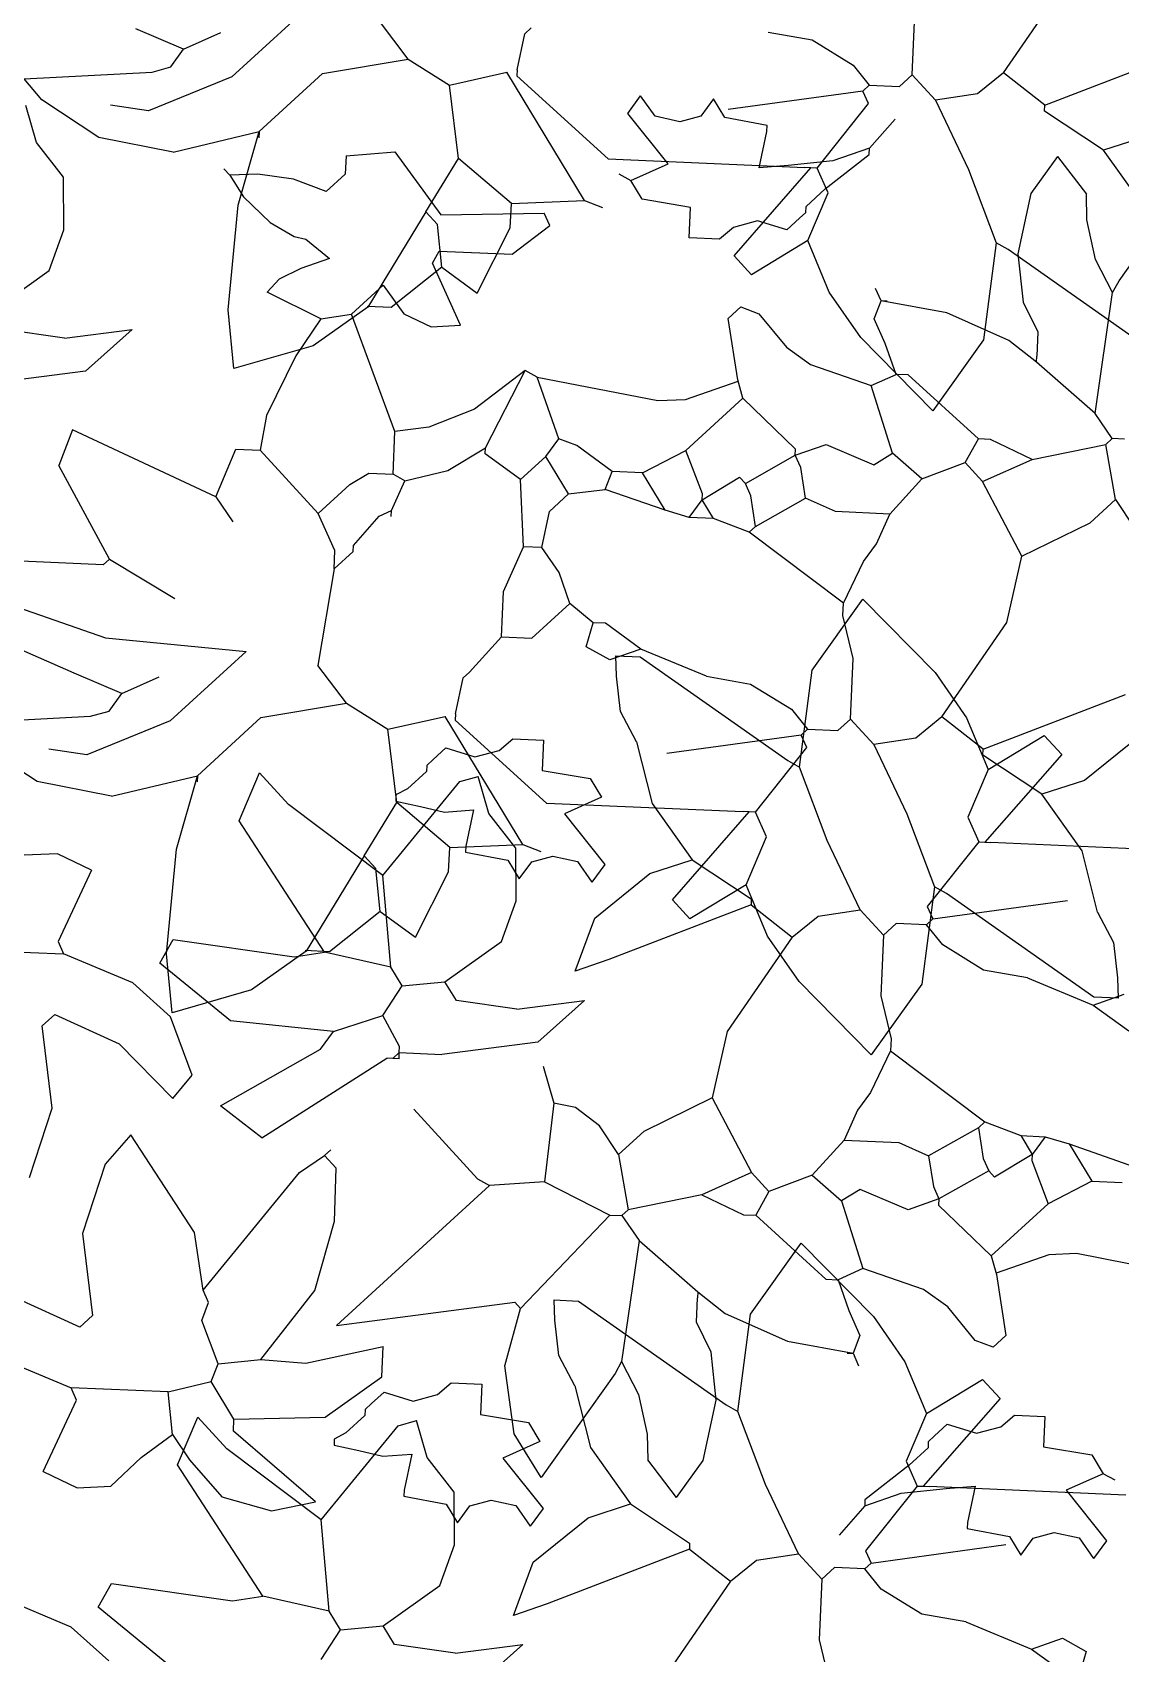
# Model space of a CAD drawing. Header units: inches. Extents: x 2960 to 8891, y 1487 to 4457.
# Drawn here: x 3197.5 to 3254.6, y 3528.1 to 3613.2 of the extents above; entities that cross this region are included whole.
import ezdxf

# ---------------------------------------------------------------- set-up
doc = ezdxf.new("R2010")
doc.units = ezdxf.units.IN
doc.header["$MEASUREMENT"] = 0
doc.layers.add('G-HEDGE', color=96, linetype='Continuous', lineweight=25)

msp = doc.modelspace()

# ---------------------------------------------------------------- linework, layer by layer
at = {"layer": 'G-HEDGE'}
for p, q in [((3248.47, 3611.096), (3251.879, 3616.054)), ((3211.946, 3614.524), (3207.956, 3610.888)), ((3217.219, 3611.819), (3215.709, 3613.801)), ((3243.677, 3610.985), (3243.816, 3614.172)), ((3205.43, 3612.333), (3202.924, 3613.4)), ((3205.43, 3612.333), (3207.384, 3613.206)), ((3222.94, 3611.251), (3223.342, 3613.149)), ((3223.342, 3613.149), (3223.674, 3613.453)), ((3236.114, 3613.23), (3238.43, 3612.824)), ((3238.43, 3612.824), (3240.571, 3611.502)), ((3204.752, 3611.405), (3205.43, 3612.333)), ((3250.631, 3609.405), (3258.098, 3612.271)), ((3197.064, 3610.783), (3203.782, 3611.129)), ((3203.782, 3611.129), (3204.752, 3611.405)), ((3212.717, 3611.058), (3217.219, 3611.819)), ((3217.219, 3611.819), (3219.394, 3610.448)), ((3219.394, 3610.448), (3222.393, 3611.127)), ((3226.472, 3604.394), (3222.393, 3611.127)), ((3222.94, 3611.251), (3222.926, 3610.932)), ((3240.571, 3611.502), (3241.419, 3610.445)), ((3248.47, 3611.096), (3247.102, 3609.988)), ((3250.631, 3609.405), (3248.47, 3611.096)), ((3197.982, 3609.673), (3197.064, 3610.783)), ((3207.956, 3610.888), (3203.593, 3609.105)), ((3209.392, 3608.011), (3212.717, 3611.058)), ((3219.865, 3606.597), (3219.394, 3610.448)), ((3222.926, 3610.932), (3227.716, 3606.574)), ((3241.087, 3610.14), (3241.419, 3610.445)), ((3241.419, 3610.445), (3243.013, 3610.376)), ((3243.013, 3610.376), (3243.677, 3610.985)), ((3244.896, 3609.655), (3243.677, 3610.985)), ((3197.709, 3607.445), (3197.155, 3609.385)), ((3200.975, 3607.7), (3197.982, 3609.673)), ((3203.593, 3609.105), (3201.592, 3609.397)), ((3228.739, 3608.965), (3229.417, 3609.893)), ((3230.179, 3608.817), (3229.417, 3609.893)), ((3233.241, 3609.727), (3232.578, 3608.827)), ((3233.836, 3608.743), (3233.241, 3609.727)), ((3241.087, 3610.14), (3234.021, 3609.172)), ((3238.676, 3606.096), (3241.378, 3609.49)), ((3241.378, 3609.49), (3241.087, 3610.14)), ((3247.102, 3609.988), (3244.896, 3609.655)), ((3244.896, 3609.655), (3246.635, 3606.016)), ((3250.617, 3609.087), (3250.631, 3609.405)), ((3230.858, 3606.319), (3228.739, 3608.965)), ((3231.475, 3608.532), (3230.179, 3608.817)), ((3232.578, 3608.827), (3231.475, 3608.532)), ((3236.053, 3608.327), (3233.836, 3608.743)), ((3241.427, 3607.135), (3242.771, 3608.672)), ((3253.72, 3607.036), (3250.617, 3609.087)), ((3204.876, 3606.931), (3200.975, 3607.7)), ((3204.876, 3606.931), (3209.392, 3608.011)), ((3208.296, 3604.156), (3209.392, 3608.011)), ((3209.392, 3608.011), (3209.378, 3607.692)), ((3235.637, 3606.11), (3236.039, 3608.008)), ((3236.039, 3608.008), (3236.053, 3608.327)), ((3255.946, 3607.76), (3253.72, 3607.036)), ((3199.121, 3605.614), (3197.709, 3607.445)), ((3213.958, 3606.737), (3216.521, 3606.944)), ((3216.521, 3606.944), (3218.931, 3603.647)), ((3239.1, 3605.002), (3241.414, 3606.816)), ((3241.427, 3607.135), (3239.51, 3606.468)), ((3241.414, 3606.816), (3241.427, 3607.135)), ((3255.825, 3604.072), (3253.72, 3607.036)), ((3207.849, 3605.727), (3207.544, 3606.059)), ((3213.958, 3606.737), (3213.916, 3605.781)), ((3218.146, 3603.799), (3219.865, 3606.597)), ((3222.635, 3604.241), (3219.865, 3606.597)), ((3227.716, 3606.574), (3238.039, 3606.124)), ((3228.905, 3605.446), (3230.858, 3606.319)), ((3234.326, 3601.497), (3238.357, 3606.11)), ((3237.155, 3606.228), (3235.637, 3606.11)), ((3239.51, 3606.468), (3237.155, 3606.228)), ((3238.357, 3606.11), (3238.039, 3606.124)), ((3238.676, 3606.096), (3238.357, 3606.11)), ((3239.258, 3604.794), (3238.676, 3606.096)), ((3246.635, 3606.016), (3248.081, 3602.174)), ((3251.304, 3606.705), (3249.905, 3604.758)), ((3251.304, 3606.705), (3252.814, 3604.724)), ((3199.147, 3602.849), (3199.121, 3605.614)), ((3209.331, 3605.784), (3207.848, 3605.727)), ((3207.848, 3605.727), (3208.575, 3604.588)), ((3211.195, 3605.518), (3209.331, 3605.784)), ((3212.918, 3604.867), (3211.195, 3605.518)), ((3213.916, 3605.781), (3212.918, 3604.867)), ((3228.281, 3605.793), (3228.905, 3605.446)), ((3229.5, 3604.463), (3228.905, 3605.446)), ((3254.531, 3600.18), (3258.416, 3605.646)), ((3208.575, 3604.588), (3209.982, 3603.237)), ((3222.635, 3604.241), (3226.472, 3604.394)), ((3226.472, 3604.394), (3227.414, 3604.033)), ((3232.035, 3604.033), (3229.5, 3604.463)), ((3238.103, 3604.088), (3239.1, 3605.002)), ((3238.191, 3602.286), (3239.258, 3604.794)), ((3249.905, 3604.758), (3249.222, 3601.589)), ((3252.844, 3603.373), (3252.814, 3604.724)), ((3207.763, 3598.651), (3208.296, 3604.156)), ((3218.146, 3603.799), (3215.098, 3598.792)), ((3218.756, 3603.134), (3218.146, 3603.799)), ((3218.931, 3603.647), (3224.36, 3603.729)), ((3222.579, 3602.967), (3222.635, 3604.241)), ((3224.652, 3603.079), (3224.36, 3603.729)), ((3231.965, 3602.44), (3232.035, 3604.033)), ((3237.756, 3603.465), (3237.091, 3602.855)), ((3237.756, 3603.465), (3238.089, 3603.769)), ((3238.089, 3603.769), (3238.103, 3604.088)), ((3198.373, 3600.713), (3199.147, 3602.849)), ((3209.982, 3603.237), (3211.24, 3602.506)), ((3218.977, 3600.89), (3218.756, 3603.134)), ((3220.833, 3599.532), (3222.579, 3602.967)), ((3222.671, 3601.569), (3224.652, 3603.079)), ((3234.287, 3602.982), (3233.559, 3602.371)), ((3235.556, 3603.327), (3234.287, 3602.982)), ((3237.091, 3602.855), (3235.556, 3603.327)), ((3253.299, 3601.297), (3252.844, 3603.373)), ((3211.24, 3602.506), (3211.851, 3602.359)), ((3211.851, 3602.359), (3213.085, 3601.348)), ((3218.5, 3601.112), (3218.847, 3601.735)), ((3218.847, 3601.735), (3222.671, 3601.569)), ((3233.559, 3602.371), (3231.965, 3602.44)), ((3238.191, 3602.286), (3235.24, 3600.5)), ((3239.319, 3599.578), (3238.191, 3602.286)), ((3248.081, 3602.174), (3247.418, 3597.075)), ((3248.705, 3601.828), (3248.081, 3602.174)), ((3256.447, 3596.384), (3248.705, 3601.828)), ((3213.085, 3601.348), (3211.577, 3600.833)), ((3218.977, 3600.89), (3216.331, 3598.77)), ((3219.955, 3597.857), (3218.5, 3601.112)), ((3218.977, 3600.89), (3220.833, 3599.532)), ((3235.24, 3600.5), (3234.326, 3601.497)), ((3249.222, 3601.589), (3249.494, 3599.063)), ((3254.185, 3599.556), (3253.299, 3601.297)), ((3195.408, 3598.608), (3198.373, 3600.713)), ((3210.439, 3600.268), (3209.815, 3599.575)), ((3211.577, 3600.833), (3210.439, 3600.268)), ((3254.185, 3599.556), (3254.531, 3600.18)), ((3212.627, 3598.176), (3209.815, 3599.575)), ((3214.234, 3598.425), (3215.897, 3599.949)), ((3215.897, 3599.949), (3216.985, 3598.447)), ((3240.974, 3597.203), (3239.319, 3599.578)), ((3242.036, 3599.128), (3241.745, 3599.779)), ((3253.27, 3593.212), (3254.185, 3599.556)), ((3208.068, 3595.566), (3207.763, 3598.651)), ((3215.098, 3598.792), (3212.225, 3596.767)), ((3212.627, 3598.176), (3214.234, 3598.425)), ((3216.519, 3592.261), (3214.234, 3598.425)), ((3216.331, 3598.77), (3215.056, 3598.826)), ((3216.985, 3598.447), (3218.421, 3597.77)), ((3234.016, 3598.201), (3234.68, 3598.811)), ((3234.68, 3598.811), (3235.622, 3598.45)), ((3235.622, 3598.45), (3237.066, 3596.691)), ((3241.676, 3598.186), (3242.036, 3599.128)), ((3242.354, 3599.114), (3242.036, 3599.128)), ((3245.488, 3598.495), (3242.036, 3599.128)), ((3248.751, 3597.039), (3245.488, 3598.495)), ((3249.494, 3599.063), (3250.265, 3597.493)), ((3199.176, 3597.166), (3196.004, 3597.624)), ((3199.176, 3597.166), (3202.73, 3597.625)), ((3202.73, 3597.625), (3200.289, 3595.428)), ((3212.627, 3598.176), (3211.318, 3596.237)), ((3218.421, 3597.77), (3219.955, 3597.857)), ((3234.513, 3594.988), (3234.016, 3598.201)), ((3242.257, 3596.884), (3241.676, 3598.186)), ((3250.265, 3597.493), (3250.209, 3596.219)), ((3212.225, 3596.767), (3208.068, 3595.566)), ((3237.066, 3596.691), (3238.335, 3595.779)), ((3244.764, 3593.352), (3240.974, 3597.203)), ((3242.825, 3595.263), (3242.257, 3596.884)), ((3247.418, 3597.075), (3244.764, 3593.352)), ((3250.195, 3595.899), (3248.751, 3597.039)), ((3211.318, 3596.237), (3209.775, 3593.11)), ((3238.335, 3595.779), (3241.523, 3594.682)), ((3250.195, 3595.899), (3250.209, 3596.219)), ((3253.27, 3593.212), (3250.195, 3595.899)), ((3200.289, 3595.428), (3195.241, 3594.785)), ((3223.363, 3595.474), (3220.695, 3593.433)), ((3221.27, 3591.415), (3223.363, 3595.474)), ((3223.985, 3595.127), (3223.363, 3595.474)), ((3223.985, 3595.127), (3230.316, 3593.893)), ((3225.121, 3591.886), (3223.985, 3595.127)), ((3231.766, 3593.952), (3234.535, 3594.917)), ((3234.791, 3594.018), (3234.513, 3594.988)), ((3241.523, 3594.682), (3242.825, 3595.263)), ((3243.463, 3595.235), (3242.825, 3595.263)), ((3247.147, 3591.883), (3243.463, 3595.235)), ((3242.645, 3591.122), (3241.523, 3594.682)), ((3220.695, 3593.433), (3218.308, 3592.493)), ((3230.316, 3593.893), (3231.766, 3593.952)), ((3231.798, 3591.276), (3234.791, 3594.018)), ((3237.547, 3591.344), (3234.791, 3594.018)), ((3254.17, 3591.896), (3253.27, 3593.212)), ((3199.605, 3592.359), (3198.884, 3590.475)), ((3207.113, 3588.84), (3199.605, 3592.359)), ((3209.775, 3593.11), (3209.454, 3591.292)), ((3218.308, 3592.493), (3216.519, 3592.261)), ((3216.422, 3590.031), (3216.519, 3592.261)), ((3224.442, 3590.957), (3225.121, 3591.886)), ((3226.063, 3591.526), (3225.121, 3591.886)), ((3227.919, 3590.167), (3226.063, 3591.526)), ((3237.533, 3591.025), (3239.153, 3591.593)), ((3239.153, 3591.593), (3241.661, 3590.526)), ((3246.454, 3590.637), (3247.147, 3591.883)), ((3247.784, 3591.855), (3247.147, 3591.883)), ((3249.973, 3590.802), (3247.784, 3591.855)), ((3249.973, 3590.802), (3253.838, 3591.591)), ((3253.838, 3591.591), (3254.17, 3591.896)), ((3254.349, 3588.696), (3253.838, 3591.591)), ((3254.807, 3591.868), (3254.17, 3591.896)), ((3207.113, 3588.84), (3208.179, 3591.348)), ((3208.179, 3591.348), (3209.454, 3591.292)), ((3212.501, 3587.966), (3209.454, 3591.292)), ((3219.303, 3590.224), (3221.27, 3591.415)), ((3221.257, 3591.096), (3221.27, 3591.415)), ((3223.113, 3589.739), (3221.257, 3591.096)), ((3223.113, 3589.739), (3224.442, 3590.957)), ((3225.633, 3588.99), (3224.442, 3590.957)), ((3229.512, 3590.098), (3231.798, 3591.276)), ((3232.657, 3589.003), (3231.798, 3591.276)), ((3234.915, 3589.543), (3237.533, 3591.025)), ((3237.533, 3591.025), (3237.547, 3591.344)), ((3237.824, 3590.374), (3237.533, 3591.025)), ((3241.661, 3590.526), (3242.645, 3591.122)), ((3244.182, 3589.778), (3242.645, 3591.122)), ((3247.368, 3589.639), (3249.973, 3590.802)), ((3201.543, 3585.571), (3198.884, 3590.475)), ((3214.163, 3589.49), (3215.147, 3590.086)), ((3215.147, 3590.086), (3216.422, 3590.031)), ((3217.045, 3589.684), (3216.422, 3590.031)), ((3217.045, 3589.684), (3219.303, 3590.224)), ((3227.559, 3589.225), (3227.919, 3590.167)), ((3229.512, 3590.098), (3227.919, 3590.167)), ((3230.704, 3588.13), (3229.512, 3590.098)), ((3232.643, 3588.685), (3234.61, 3589.875)), ((3234.61, 3589.875), (3234.915, 3589.543)), ((3238.073, 3588.767), (3237.824, 3590.374)), ((3244.182, 3589.778), (3246.454, 3590.637)), ((3247.368, 3589.639), (3246.454, 3590.637)), ((3212.501, 3587.966), (3214.163, 3589.49)), ((3216.339, 3588.119), (3217.045, 3589.684)), ((3223.278, 3586.22), (3223.113, 3589.739)), ((3224.636, 3588.076), (3225.633, 3588.99)), ((3225.633, 3588.99), (3227.559, 3589.225)), ((3230.704, 3588.13), (3227.559, 3589.225)), ((3232.643, 3588.685), (3232.657, 3589.003)), ((3235.205, 3588.892), (3234.915, 3589.543)), ((3242.506, 3587.936), (3244.182, 3589.778)), ((3249.431, 3585.719), (3247.368, 3589.639)), ((3207.113, 3588.84), (3208.013, 3587.524)), ((3215.687, 3587.828), (3216.339, 3588.119)), ((3216.325, 3587.8), (3216.339, 3588.119)), ((3231.964, 3587.757), (3230.704, 3588.13)), ((3231.964, 3587.757), (3232.643, 3588.685)), ((3233.238, 3587.701), (3232.643, 3588.685)), ((3235.455, 3587.286), (3235.205, 3588.892)), ((3235.455, 3587.286), (3238.073, 3588.767)), ((3239.638, 3588.061), (3238.073, 3588.767)), ((3253.02, 3587.477), (3254.349, 3588.696)), ((3254.349, 3588.696), (3255.339, 3587.193)), ((3213.374, 3586.013), (3212.501, 3587.966)), ((3214.344, 3586.291), (3215.687, 3587.828)), ((3224.234, 3586.178), (3224.636, 3588.076)), ((3233.238, 3587.701), (3231.964, 3587.757)), ((3235.122, 3586.98), (3233.238, 3587.701)), ((3235.122, 3586.98), (3235.455, 3587.286)), ((3242.506, 3587.936), (3239.638, 3588.061)), ((3241.799, 3586.37), (3242.506, 3587.936)), ((3249.431, 3585.719), (3253.02, 3587.477)), ((3240.067, 3583.254), (3235.122, 3586.98)), ((3201.543, 3585.571), (3201.211, 3585.267)), ((3201.543, 3585.571), (3204.965, 3583.507)), ((3213.332, 3585.057), (3213.374, 3586.013)), ((3213.332, 3585.057), (3214.33, 3585.971)), ((3214.33, 3585.971), (3214.344, 3586.291)), ((3222.213, 3583.876), (3223.278, 3586.22)), ((3224.234, 3586.178), (3223.278, 3586.22)), ((3225.134, 3584.863), (3224.234, 3586.178)), ((3241.12, 3585.442), (3241.799, 3586.37)), ((3248.642, 3582.241), (3249.431, 3585.719)), ((3201.211, 3585.267), (3196.114, 3585.489)), ((3213.332, 3585.057), (3212.472, 3579.988)), ((3225.702, 3583.241), (3225.134, 3584.863)), ((3240.067, 3583.254), (3241.12, 3585.442)), ((3222.114, 3581.483), (3222.213, 3583.876)), ((3195.965, 3583.307), (3201.338, 3581.44)), ((3223.707, 3581.413), (3225.702, 3583.241)), ((3226.935, 3582.23), (3225.702, 3583.241)), ((3238.426, 3579.74), (3241.08, 3583.463)), ((3240.04, 3582.616), (3240.067, 3583.254)), ((3241.08, 3583.463), (3244.87, 3579.612)), ((3226.561, 3580.97), (3226.935, 3582.23)), ((3227.572, 3582.202), (3226.935, 3582.23)), ((3229.428, 3580.845), (3227.572, 3582.202)), ((3240.579, 3580.359), (3240.04, 3582.616)), ((3245.233, 3577.283), (3248.642, 3582.241)), ((3199.687, 3579.588), (3195.614, 3581.362)), ((3201.338, 3581.44), (3208.709, 3580.711)), ((3220.437, 3579.64), (3222.114, 3581.483)), ((3222.114, 3581.483), (3223.707, 3581.413)), ((3208.709, 3580.711), (3204.719, 3577.075)), ((3227.807, 3580.277), (3226.561, 3580.97)), ((3229.428, 3580.845), (3227.807, 3580.277)), ((3228.122, 3580.487), (3229.397, 3580.431)), ((3228.151, 3579.42), (3228.122, 3580.487)), ((3229.397, 3580.431), (3237.139, 3574.987)), ((3232.877, 3579.417), (3229.428, 3580.845)), ((3202.193, 3578.521), (3199.687, 3579.588)), ((3213.982, 3578.007), (3212.472, 3579.988)), ((3220.105, 3579.336), (3220.437, 3579.64)), ((3237.763, 3574.641), (3238.426, 3579.74)), ((3240.44, 3577.172), (3240.579, 3580.359)), ((3244.87, 3579.612), (3246.525, 3577.237)), ((3202.193, 3578.521), (3204.147, 3579.393)), ((3219.703, 3577.438), (3220.105, 3579.336)), ((3228.363, 3577.568), (3228.151, 3579.42)), ((3232.877, 3579.417), (3235.193, 3579.011)), ((3235.193, 3579.011), (3237.334, 3577.689)), ((3201.515, 3577.593), (3202.193, 3578.521)), ((3209.48, 3577.245), (3213.982, 3578.007)), ((3213.982, 3578.007), (3216.157, 3576.635)), ((3247.394, 3575.592), (3254.861, 3578.458)), ((3193.827, 3576.97), (3200.545, 3577.316)), ((3204.719, 3577.075), (3200.356, 3575.292)), ((3200.545, 3577.316), (3201.515, 3577.593)), ((3206.155, 3574.198), (3209.48, 3577.245)), ((3216.157, 3576.635), (3219.156, 3577.314)), ((3223.235, 3570.581), (3219.156, 3577.314)), ((3219.703, 3577.438), (3219.69, 3577.119)), ((3219.69, 3577.119), (3224.479, 3572.761)), ((3229.202, 3575.972), (3228.363, 3577.568)), ((3237.334, 3577.689), (3238.182, 3576.633)), ((3239.776, 3576.563), (3240.44, 3577.172)), ((3241.659, 3575.842), (3240.44, 3577.172)), ((3245.233, 3577.283), (3243.865, 3576.176)), ((3247.394, 3575.592), (3245.233, 3577.283)), ((3246.525, 3577.237), (3247.653, 3574.529)), ((3216.628, 3572.784), (3216.157, 3576.635)), ((3237.85, 3576.327), (3230.785, 3575.359)), ((3237.85, 3576.327), (3238.182, 3576.633)), ((3238.141, 3575.677), (3237.85, 3576.327)), ((3238.182, 3576.633), (3239.776, 3576.563)), ((3243.865, 3576.176), (3241.659, 3575.842)), ((3247.653, 3574.529), (3250.604, 3576.315)), ((3250.604, 3576.315), (3251.518, 3575.318)), ((3255.596, 3576.278), (3252.709, 3573.947)), ((3197.738, 3573.887), (3194.745, 3575.86)), ((3200.356, 3575.292), (3198.355, 3575.584)), ((3218.522, 3575.045), (3219.186, 3575.654)), ((3219.186, 3575.654), (3220.721, 3575.183)), ((3220.721, 3575.183), (3221.991, 3575.527)), ((3221.991, 3575.527), (3222.719, 3576.139)), ((3222.719, 3576.139), (3224.312, 3576.07)), ((3224.312, 3576.07), (3224.243, 3574.476)), ((3229.202, 3575.972), (3230.019, 3572.743)), ((3235.439, 3572.283), (3238.141, 3575.677)), ((3241.659, 3575.842), (3243.398, 3572.203)), ((3247.381, 3575.274), (3247.394, 3575.592)), ((3218.189, 3574.74), (3218.175, 3574.422)), ((3218.522, 3575.045), (3218.189, 3574.74)), ((3224.243, 3574.476), (3226.777, 3574.047)), ((3237.139, 3574.987), (3237.763, 3574.641)), ((3239.209, 3570.799), (3237.763, 3574.641)), ((3247.653, 3574.529), (3246.586, 3572.021)), ((3250.483, 3573.223), (3247.381, 3575.274)), ((3251.518, 3575.318), (3247.487, 3570.705)), ((3201.639, 3573.118), (3197.738, 3573.887)), ((3201.639, 3573.118), (3206.155, 3574.198)), ((3205.059, 3570.343), (3206.155, 3574.198)), ((3206.155, 3574.198), (3206.141, 3573.879)), ((3208.346, 3571.836), (3209.413, 3574.344)), ((3210.936, 3572.681), (3209.413, 3574.344)), ((3215.881, 3568.954), (3219.927, 3573.885)), ((3218.175, 3574.422), (3217.177, 3573.508)), ((3219.927, 3573.885), (3220.896, 3574.162)), ((3221.45, 3572.222), (3220.896, 3574.162)), ((3226.777, 3574.047), (3227.373, 3573.063)), ((3252.709, 3573.947), (3250.483, 3573.223)), ((3214.909, 3569.986), (3216.628, 3572.784)), ((3216.576, 3573.189), (3216.562, 3572.869)), ((3216.562, 3572.869), (3217.858, 3572.586)), ((3217.177, 3573.508), (3216.576, 3573.189)), ((3219.398, 3570.428), (3216.628, 3572.784)), ((3227.373, 3573.063), (3225.42, 3572.191)), ((3252.588, 3570.259), (3250.483, 3573.223)), ((3215.881, 3568.954), (3210.936, 3572.681)), ((3217.858, 3572.586), (3219.123, 3572.282)), ((3219.123, 3572.282), (3220.64, 3572.399)), ((3220.64, 3572.399), (3220.239, 3570.501)), ((3222.862, 3570.392), (3221.45, 3572.222)), ((3224.479, 3572.761), (3234.802, 3572.311)), ((3225.42, 3572.191), (3227.538, 3569.544)), ((3230.019, 3572.743), (3232.124, 3569.779)), ((3231.089, 3567.684), (3235.12, 3572.297)), ((3235.12, 3572.297), (3234.802, 3572.311)), ((3235.439, 3572.283), (3235.12, 3572.297)), ((3236.021, 3570.981), (3235.439, 3572.283)), ((3243.398, 3572.203), (3244.844, 3568.361)), ((3246.586, 3572.021), (3247.168, 3570.719)), ((3212.833, 3564.937), (3208.346, 3571.836)), ((3204.526, 3564.838), (3205.059, 3570.343)), ((3219.342, 3569.154), (3219.398, 3570.428)), ((3219.398, 3570.428), (3223.235, 3570.581)), ((3220.239, 3570.501), (3220.225, 3570.182)), ((3222.888, 3567.626), (3222.862, 3570.392)), ((3223.235, 3570.581), (3224.177, 3570.22)), ((3234.954, 3568.474), (3236.021, 3570.981)), ((3240.948, 3567.16), (3239.209, 3570.799)), ((3247.168, 3570.719), (3244.466, 3567.325)), ((3247.168, 3570.719), (3247.487, 3570.705)), ((3247.487, 3570.705), (3247.805, 3570.691)), ((3258.128, 3570.241), (3247.805, 3570.691)), ((3253.405, 3567.03), (3252.588, 3570.259)), ((3198.817, 3570.095), (3197.055, 3570.018)), ((3200.603, 3569.247), (3198.817, 3570.095)), ((3214.909, 3569.986), (3211.861, 3564.979)), ((3215.519, 3569.321), (3214.909, 3569.986)), ((3220.225, 3570.182), (3222.441, 3569.767)), ((3222.441, 3569.767), (3223.037, 3568.783)), ((3223.037, 3568.783), (3223.699, 3569.683)), ((3223.699, 3569.683), (3224.802, 3569.977)), ((3224.802, 3569.977), (3226.099, 3569.692)), ((3226.099, 3569.692), (3226.86, 3568.616)), ((3227.538, 3569.544), (3226.86, 3568.616)), ((3229.898, 3569.055), (3232.124, 3569.779)), ((3232.124, 3569.779), (3235.227, 3567.728)), ((3200.603, 3569.247), (3198.843, 3565.493)), ((3215.74, 3567.077), (3215.519, 3569.321)), ((3216.309, 3564.147), (3215.881, 3568.954)), ((3217.596, 3565.719), (3219.342, 3569.154)), ((3227.011, 3566.724), (3229.898, 3569.055)), ((3232.003, 3566.687), (3231.089, 3567.684)), ((3234.954, 3568.474), (3232.003, 3566.687)), ((3236.082, 3565.765), (3234.954, 3568.474)), ((3235.227, 3567.728), (3235.213, 3567.41)), ((3244.844, 3568.361), (3244.181, 3563.262)), ((3245.468, 3568.015), (3244.844, 3568.361)), ((3253.21, 3562.571), (3245.468, 3568.015)), ((3215.74, 3567.077), (3213.094, 3564.957)), ((3215.74, 3567.077), (3217.596, 3565.719)), ((3222.114, 3565.49), (3222.888, 3567.626)), ((3235.213, 3567.41), (3227.746, 3564.544)), ((3235.213, 3567.41), (3237.374, 3565.719)), ((3237.374, 3565.719), (3238.742, 3566.827)), ((3238.742, 3566.827), (3240.948, 3567.16)), ((3240.948, 3567.16), (3242.167, 3565.83)), ((3244.466, 3567.325), (3244.757, 3566.675)), ((3244.757, 3566.675), (3251.822, 3567.643)), ((3253.405, 3567.03), (3254.244, 3565.434)), ((3225.99, 3563.928), (3227.011, 3566.724)), ((3242.831, 3566.439), (3242.167, 3565.83)), ((3244.425, 3566.37), (3242.831, 3566.439)), ((3244.757, 3566.675), (3244.425, 3566.37)), ((3245.273, 3565.313), (3244.425, 3566.37)), ((3198.843, 3565.493), (3199.133, 3564.842)), ((3204.189, 3564.356), (3204.881, 3565.603)), ((3204.881, 3565.603), (3211.226, 3564.688)), ((3219.149, 3563.385), (3222.114, 3565.49)), ((3237.374, 3565.719), (3233.965, 3560.761)), ((3237.737, 3563.39), (3236.082, 3565.765)), ((3242.167, 3565.83), (3242.028, 3562.643)), ((3247.414, 3563.991), (3245.273, 3565.313)), ((3254.244, 3565.434), (3254.456, 3563.582)), ((3194.036, 3565.065), (3199.133, 3564.842)), ((3202.773, 3563.319), (3199.133, 3564.842)), ((3207.887, 3561.322), (3204.189, 3564.356)), ((3204.831, 3561.753), (3204.526, 3564.838)), ((3211.861, 3564.979), (3208.988, 3562.954)), ((3211.226, 3564.688), (3212.833, 3564.937)), ((3213.094, 3564.957), (3211.819, 3565.013)), ((3216.309, 3564.147), (3212.833, 3564.937)), ((3227.746, 3564.544), (3225.99, 3563.928)), ((3216.905, 3563.163), (3216.309, 3564.147)), ((3249.73, 3563.585), (3247.414, 3563.991)), ((3249.73, 3563.585), (3253.179, 3562.157)), ((3254.456, 3563.582), (3254.485, 3562.515)), ((3204.748, 3561.544), (3202.773, 3563.319)), ((3208.988, 3562.954), (3204.831, 3561.753)), ((3215.88, 3561.612), (3216.905, 3563.163)), ((3216.905, 3563.163), (3219.149, 3563.385)), ((3219.745, 3562.402), (3219.149, 3563.385)), ((3241.527, 3559.539), (3237.737, 3563.39)), ((3244.181, 3563.262), (3241.527, 3559.539)), ((3242.028, 3562.643), (3242.567, 3560.386)), ((3253.179, 3562.157), (3254.8, 3562.725)), ((3254.485, 3562.515), (3253.21, 3562.571)), ((3222.917, 3561.943), (3219.745, 3562.402)), ((3222.917, 3561.943), (3226.471, 3562.402)), ((3226.471, 3562.402), (3224.03, 3560.205)), ((3253.179, 3562.157), (3255.035, 3560.8)), ((3198.676, 3561.67), (3198.011, 3561.061)), ((3198.529, 3556.747), (3198.011, 3561.061)), ((3198.676, 3561.67), (3202.047, 3560.126)), ((3205.879, 3558.483), (3204.748, 3561.544)), ((3213.289, 3560.768), (3207.887, 3561.322)), ((3213.289, 3560.768), (3215.88, 3561.612)), ((3216.766, 3559.977), (3215.88, 3561.612)), ((3202.047, 3560.126), (3204.868, 3557.25)), ((3212.611, 3559.84), (3213.289, 3560.768)), ((3224.03, 3560.205), (3218.982, 3559.562)), ((3233.965, 3560.761), (3233.176, 3557.284)), ((3242.567, 3560.386), (3242.54, 3559.748)), ((3207.374, 3556.875), (3212.611, 3559.84)), ((3209.535, 3555.186), (3216.101, 3559.368)), ((3216.42, 3559.354), (3216.101, 3559.368)), ((3216.42, 3559.354), (3216.752, 3559.659)), ((3216.738, 3559.34), (3216.42, 3559.354)), ((3216.738, 3559.34), (3216.752, 3559.659)), ((3216.752, 3559.659), (3216.766, 3559.977)), ((3216.752, 3559.659), (3218.982, 3559.562)), ((3242.54, 3559.748), (3241.487, 3557.56)), ((3242.54, 3559.748), (3247.485, 3556.022)), ((3204.868, 3557.25), (3205.879, 3558.483)), ((3224.31, 3558.948), (3224.864, 3557.008)), ((3241.487, 3557.56), (3240.808, 3556.632)), ((3197.345, 3553.109), (3198.529, 3556.747)), ((3209.535, 3555.186), (3207.374, 3556.875)), ((3217.508, 3556.69), (3220.86, 3553.032)), ((3224.864, 3557.008), (3224.365, 3552.88)), ((3225.991, 3556.787), (3224.864, 3557.008)), ((3227.268, 3555.809), (3225.991, 3556.787)), ((3233.176, 3557.284), (3229.587, 3555.525)), ((3233.176, 3557.284), (3235.239, 3553.363)), ((3240.808, 3556.632), (3240.101, 3555.066)), ((3228.258, 3554.306), (3227.268, 3555.809)), ((3247.485, 3556.022), (3247.152, 3555.717)), ((3247.485, 3556.022), (3249.369, 3555.301)), ((3202.656, 3555.34), (3201.312, 3553.804)), ((3205.995, 3550.217), (3202.656, 3555.341)), ((3229.587, 3555.525), (3228.258, 3554.306)), ((3240.101, 3555.066), (3238.425, 3553.224)), ((3240.101, 3555.066), (3242.969, 3554.941)), ((3242.969, 3554.941), (3244.534, 3554.235)), ((3247.152, 3555.717), (3244.534, 3554.235)), ((3247.152, 3555.717), (3247.402, 3554.11)), ((3249.369, 3555.301), (3249.964, 3554.317)), ((3249.369, 3555.301), (3250.643, 3555.246)), ((3250.643, 3555.246), (3249.964, 3554.317)), ((3250.643, 3555.246), (3251.903, 3554.872)), ((3211.508, 3553.359), (3212.824, 3554.259)), ((3212.824, 3554.259), (3213.156, 3554.564)), ((3213.433, 3553.594), (3212.824, 3554.259)), ((3228.258, 3554.306), (3228.769, 3551.411)), ((3244.534, 3554.235), (3244.783, 3552.628)), ((3247.402, 3554.11), (3247.692, 3553.459)), ((3249.964, 3554.317), (3247.997, 3553.127)), ((3249.964, 3554.317), (3249.95, 3553.999)), ((3251.903, 3554.872), (3255.048, 3553.777)), ((3251.903, 3554.872), (3253.095, 3552.904)), ((3201.312, 3553.804), (3200.129, 3550.165)), ((3206.451, 3547.195), (3211.508, 3553.359)), ((3213.35, 3550.817), (3213.433, 3553.594)), ((3235.239, 3553.363), (3232.634, 3552.2)), ((3235.239, 3553.363), (3236.153, 3552.366)), ((3238.425, 3553.224), (3236.153, 3552.366)), ((3238.425, 3553.224), (3239.963, 3551.881)), ((3247.692, 3553.459), (3245.074, 3551.977)), ((3247.997, 3553.127), (3247.692, 3553.459)), ((3249.95, 3553.999), (3250.809, 3551.727)), ((3221.484, 3552.686), (3213.456, 3545.33)), ((3220.86, 3553.032), (3221.484, 3552.686)), ((3224.365, 3552.88), (3221.484, 3552.686)), ((3224.365, 3552.88), (3227.8, 3551.134)), ((3236.153, 3552.366), (3235.46, 3551.119)), ((3240.946, 3552.476), (3239.963, 3551.881)), ((3243.454, 3551.41), (3240.946, 3552.476)), ((3244.783, 3552.628), (3245.074, 3551.977)), ((3253.095, 3552.904), (3250.809, 3551.727)), ((3253.095, 3552.904), (3254.688, 3552.835)), ((3232.634, 3552.2), (3228.769, 3551.411)), ((3232.634, 3552.2), (3234.823, 3551.147)), ((3239.963, 3551.881), (3241.084, 3548.32)), ((3245.074, 3551.977), (3243.454, 3551.41)), ((3245.074, 3551.977), (3245.06, 3551.658)), ((3245.06, 3551.658), (3247.816, 3548.984)), ((3250.809, 3551.727), (3247.816, 3548.984)), ((3212.312, 3547.177), (3213.35, 3550.817)), ((3227.8, 3551.134), (3223.117, 3546.231)), ((3227.8, 3551.134), (3228.437, 3551.107)), ((3228.769, 3551.411), (3228.437, 3551.107)), ((3228.437, 3551.107), (3229.337, 3549.79)), ((3234.823, 3551.147), (3235.46, 3551.119)), ((3235.46, 3551.119), (3239.144, 3547.767)), ((3200.129, 3550.165), (3200.647, 3545.852)), ((3206.451, 3547.195), (3205.995, 3550.217)), ((3229.337, 3549.79), (3228.422, 3543.446)), ((3229.337, 3549.79), (3232.412, 3547.103)), ((3235.189, 3545.927), (3237.843, 3549.65)), ((3237.843, 3549.65), (3241.633, 3545.799)), ((3247.816, 3548.984), (3248.094, 3548.014)), ((3250.841, 3549.05), (3248.072, 3548.086)), ((3252.291, 3549.109), (3250.841, 3549.05)), ((3258.622, 3547.875), (3252.291, 3549.109)), ((3241.084, 3548.32), (3239.782, 3547.739)), ((3244.272, 3547.223), (3241.084, 3548.32)), ((3239.144, 3547.767), (3239.782, 3547.739)), ((3239.782, 3547.739), (3240.35, 3546.118)), ((3248.094, 3548.014), (3248.591, 3544.801)), ((3199.981, 3545.243), (3196.61, 3546.787)), ((3206.382, 3545.602), (3206.742, 3546.544)), ((3206.742, 3546.544), (3206.451, 3547.195)), ((3209.484, 3543.551), (3212.312, 3547.177)), ((3213.456, 3545.33), (3222.812, 3546.564)), ((3222.812, 3546.564), (3223.117, 3546.231)), ((3224.885, 3546.674), (3226.16, 3546.618)), ((3224.914, 3545.607), (3224.885, 3546.674)), ((3226.16, 3546.618), (3233.902, 3541.174)), ((3232.343, 3545.509), (3232.398, 3546.784)), ((3232.412, 3547.103), (3232.398, 3546.784)), ((3232.412, 3547.103), (3233.856, 3545.963)), ((3245.541, 3546.311), (3244.272, 3547.223)), ((3199.981, 3545.243), (3200.647, 3545.852)), ((3207.24, 3543.33), (3206.382, 3545.602)), ((3222.285, 3543.211), (3223.117, 3546.231)), ((3225.126, 3543.755), (3224.914, 3545.607)), ((3233.856, 3545.963), (3237.119, 3544.507)), ((3234.526, 3540.828), (3235.189, 3545.927)), ((3240.35, 3546.118), (3240.931, 3544.816)), ((3241.633, 3545.799), (3243.288, 3543.424)), ((3246.985, 3544.552), (3245.541, 3546.311)), ((3233.113, 3543.939), (3232.343, 3545.509)), ((3240.931, 3544.816), (3240.571, 3543.874)), ((3248.591, 3544.801), (3247.927, 3544.191)), ((3211.852, 3543.358), (3215.898, 3544.229)), ((3215.829, 3542.637), (3215.898, 3544.229)), ((3233.385, 3541.414), (3233.113, 3543.939)), ((3237.119, 3544.507), (3240.571, 3543.874)), ((3240.253, 3543.888), (3240.571, 3543.874)), ((3240.571, 3543.874), (3240.862, 3543.223)), ((3247.927, 3544.191), (3246.985, 3544.552)), ((3195.885, 3543.593), (3199.524, 3542.07)), ((3206.879, 3542.388), (3207.24, 3543.33)), ((3207.24, 3543.33), (3209.484, 3543.551)), ((3209.484, 3543.551), (3211.852, 3543.358)), ((3222.784, 3539.648), (3222.285, 3543.211)), ((3225.965, 3542.159), (3225.126, 3543.755)), ((3228.422, 3543.446), (3228.076, 3542.823)), ((3228.422, 3543.446), (3229.308, 3541.706)), ((3243.288, 3543.424), (3244.416, 3540.716)), ((3204.622, 3541.848), (3206.879, 3542.388)), ((3208.071, 3540.421), (3206.879, 3542.388)), ((3212.864, 3540.531), (3215.829, 3542.637)), ((3218.754, 3541.714), (3219.482, 3542.326)), ((3219.482, 3542.326), (3221.075, 3542.257)), ((3221.075, 3542.257), (3221.006, 3540.663)), ((3228.076, 3542.823), (3224.191, 3537.356)), ((3225.965, 3542.159), (3226.782, 3538.931)), ((3244.416, 3540.716), (3247.367, 3542.502)), ((3247.367, 3542.502), (3248.281, 3541.505)), ((3198.055, 3537.666), (3199.815, 3541.42)), ((3199.815, 3541.42), (3199.524, 3542.07)), ((3204.622, 3541.848), (3199.524, 3542.07)), ((3204.843, 3539.604), (3204.622, 3541.848)), ((3215.285, 3541.232), (3215.949, 3541.842)), ((3215.949, 3541.842), (3217.485, 3541.37)), ((3217.485, 3541.37), (3218.754, 3541.714)), ((3229.308, 3541.706), (3229.763, 3539.629)), ((3232.702, 3538.244), (3233.385, 3541.414)), ((3248.281, 3541.505), (3244.25, 3536.892)), ((3205.109, 3538.023), (3206.176, 3540.531)), ((3207.699, 3538.868), (3206.176, 3540.531)), ((3208.071, 3540.421), (3212.864, 3540.531)), ((3214.938, 3540.609), (3213.94, 3539.695)), ((3214.952, 3540.927), (3214.938, 3540.609)), ((3215.285, 3541.232), (3214.952, 3540.927)), ((3221.006, 3540.663), (3223.54, 3540.234)), ((3233.902, 3541.174), (3234.526, 3540.828)), ((3235.972, 3536.986), (3234.526, 3540.828)), ((3244.416, 3540.716), (3243.349, 3538.208)), ((3248.32, 3540.02), (3249.048, 3540.632)), ((3249.048, 3540.632), (3250.642, 3540.562)), ((3250.642, 3540.562), (3250.572, 3538.969)), ((3203.195, 3538.399), (3204.843, 3539.604)), ((3204.843, 3539.604), (3205.743, 3538.288)), ((3208.043, 3539.783), (3208.071, 3540.421)), ((3212.35, 3536.085), (3208.043, 3539.783)), ((3212.644, 3535.141), (3216.69, 3540.072)), ((3213.94, 3539.695), (3213.339, 3539.376)), ((3216.69, 3540.072), (3217.659, 3540.349)), ((3218.213, 3538.41), (3217.659, 3540.349)), ((3224.191, 3537.356), (3222.784, 3539.648)), ((3223.54, 3540.234), (3224.136, 3539.25)), ((3229.763, 3539.629), (3229.793, 3538.278)), ((3244.851, 3539.537), (3245.516, 3540.147)), ((3245.516, 3540.147), (3247.051, 3539.675)), ((3247.051, 3539.675), (3248.32, 3540.02)), ((3212.644, 3535.141), (3207.699, 3538.868)), ((3213.339, 3539.376), (3213.325, 3539.057)), ((3213.325, 3539.057), (3214.621, 3538.773)), ((3214.621, 3538.773), (3215.886, 3538.469)), ((3224.136, 3539.25), (3222.183, 3538.378)), ((3226.782, 3538.931), (3228.887, 3535.966)), ((3244.504, 3538.914), (3243.507, 3538)), ((3244.518, 3539.233), (3244.504, 3538.914)), ((3244.851, 3539.537), (3244.518, 3539.233)), ((3250.572, 3538.969), (3253.107, 3538.539)), ((3201.603, 3536.894), (3203.195, 3538.399)), ((3209.596, 3531.124), (3205.109, 3538.023)), ((3205.743, 3538.288), (3207.442, 3536.333)), ((3215.886, 3538.469), (3217.404, 3538.586)), ((3217.404, 3538.586), (3217.002, 3536.689)), ((3219.625, 3536.579), (3218.213, 3538.41)), ((3222.183, 3538.378), (3224.301, 3535.732)), ((3231.303, 3536.297), (3229.793, 3538.278)), ((3231.303, 3536.297), (3232.702, 3538.244)), ((3243.507, 3538), (3241.193, 3536.186)), ((3243.349, 3538.208), (3243.931, 3536.906)), ((3253.107, 3538.539), (3253.702, 3537.556)), ((3198.055, 3537.666), (3199.84, 3536.818)), ((3253.702, 3537.556), (3251.749, 3536.683)), ((3254.326, 3537.209), (3253.702, 3537.556)), ((3199.84, 3536.818), (3201.603, 3536.894)), ((3207.442, 3536.333), (3210.048, 3535.605)), ((3217.002, 3536.689), (3216.988, 3536.369)), ((3216.988, 3536.369), (3219.204, 3535.954)), ((3219.651, 3533.813), (3219.625, 3536.579)), ((3237.711, 3533.347), (3235.972, 3536.986)), ((3241.18, 3535.867), (3243.097, 3536.534)), ((3241.193, 3536.186), (3241.18, 3535.867)), ((3243.931, 3536.906), (3241.229, 3533.513)), ((3243.097, 3536.534), (3245.452, 3536.774)), ((3243.931, 3536.906), (3244.25, 3536.892)), ((3244.25, 3536.892), (3244.568, 3536.879)), ((3254.891, 3536.428), (3244.568, 3536.879)), ((3245.452, 3536.774), (3246.97, 3536.892)), ((3246.97, 3536.892), (3246.568, 3534.994)), ((3251.749, 3536.683), (3253.868, 3534.037)), ((3210.048, 3535.605), (3212.35, 3536.085)), ((3219.204, 3535.954), (3219.8, 3534.97)), ((3219.8, 3534.97), (3220.462, 3535.87)), ((3220.462, 3535.87), (3221.566, 3536.165)), ((3221.566, 3536.165), (3222.862, 3535.88)), ((3222.862, 3535.88), (3223.623, 3534.803)), ((3224.301, 3535.732), (3223.623, 3534.803)), ((3226.661, 3535.242), (3228.887, 3535.966)), ((3228.887, 3535.966), (3231.99, 3533.915)), ((3241.18, 3535.867), (3239.836, 3534.33)), ((3213.072, 3530.334), (3212.644, 3535.141)), ((3223.774, 3532.911), (3226.661, 3535.242)), ((3246.568, 3534.994), (3246.555, 3534.675)), ((3246.555, 3534.675), (3248.771, 3534.259)), ((3250.029, 3534.175), (3251.132, 3534.47)), ((3251.132, 3534.47), (3252.428, 3534.185)), ((3218.877, 3531.677), (3219.651, 3533.813)), ((3231.99, 3533.915), (3231.976, 3533.597)), ((3241.52, 3532.862), (3248.586, 3533.831)), ((3248.771, 3534.259), (3249.366, 3533.276)), ((3249.366, 3533.276), (3250.029, 3534.175)), ((3252.428, 3534.185), (3253.19, 3533.109)), ((3253.868, 3534.037), (3253.19, 3533.109)), ((3222.753, 3530.115), (3223.774, 3532.911)), ((3231.976, 3533.597), (3224.509, 3530.731)), ((3231.976, 3533.597), (3234.137, 3531.906)), ((3234.137, 3531.906), (3235.505, 3533.014)), ((3235.505, 3533.014), (3237.711, 3533.347)), ((3237.711, 3533.347), (3238.93, 3532.017)), ((3241.52, 3532.862), (3241.188, 3532.557)), ((3241.229, 3533.513), (3241.52, 3532.862)), ((3238.93, 3532.017), (3238.791, 3528.831)), ((3239.594, 3532.626), (3238.93, 3532.017)), ((3241.188, 3532.557), (3239.594, 3532.626)), ((3242.036, 3531.5), (3241.188, 3532.557)), ((3200.952, 3530.543), (3201.644, 3531.79)), ((3201.644, 3531.79), (3207.989, 3530.875)), ((3207.989, 3530.875), (3209.596, 3531.124)), ((3213.072, 3530.334), (3209.596, 3531.124)), ((3215.912, 3529.572), (3218.877, 3531.677)), ((3234.137, 3531.906), (3230.728, 3526.948)), ((3244.177, 3530.179), (3242.036, 3531.5)), ((3199.536, 3529.506), (3195.897, 3531.03)), ((3204.65, 3527.509), (3200.952, 3530.543)), ((3213.668, 3529.35), (3213.072, 3530.334)), ((3224.509, 3530.731), (3222.753, 3530.115)), ((3201.511, 3527.731), (3199.536, 3529.506)), ((3213.668, 3529.35), (3215.912, 3529.572)), ((3216.508, 3528.589), (3215.912, 3529.572)), ((3246.493, 3529.772), (3244.177, 3530.179)), ((3246.493, 3529.772), (3249.942, 3528.344)), ((3212.643, 3527.8), (3213.668, 3529.35)), ((3219.68, 3528.131), (3216.508, 3528.589)), ((3219.68, 3528.131), (3223.234, 3528.59)), ((3223.234, 3528.59), (3220.793, 3526.393)), ((3238.791, 3528.831), (3239.331, 3526.573)), ((3249.942, 3528.344), (3251.563, 3528.913)), ((3251.563, 3528.913), (3252.809, 3528.219)), ((3249.942, 3528.344), (3251.798, 3526.987)), ((3252.809, 3528.219), (3252.435, 3526.959))]:
    msp.add_line(p, q, dxfattribs=at)
for centre in [(3227.716, 3606.574), (3224.479, 3572.761)]:
    msp.add_arc(centre, 0.0000399, 227.3475, 267.15048, dxfattribs=at)

doc.saveas('drawing.dxf')
